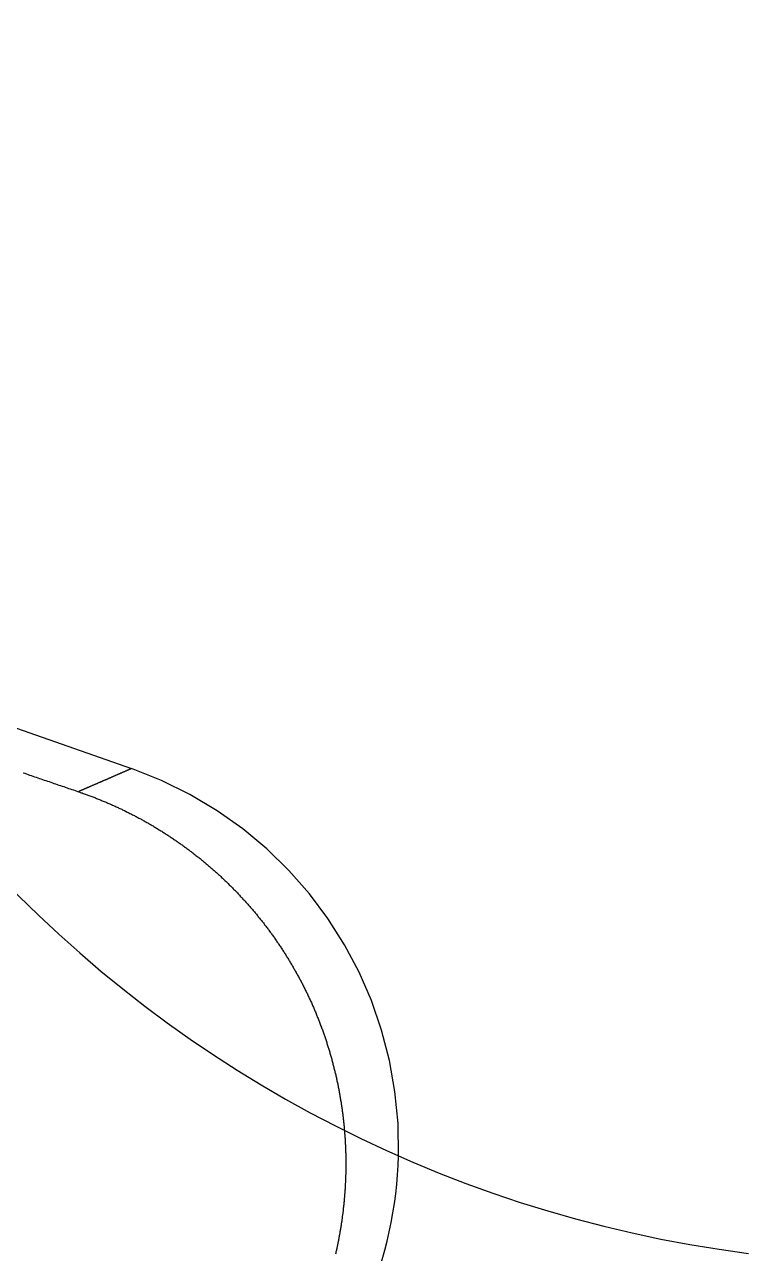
# Model space of a CAD drawing. Extents: x -128 to 60, y -136 to 42.
# Drawn here: x 27.27 to 34.49, y -12.5 to -0.25 of the extents above; entities that cross this region are included whole.
import ezdxf

# ---------------------------------------------------------------- set-up
doc = ezdxf.new("R2010")
doc.units = 0
doc.linetypes.add('DASHED', pattern=[19.05, 12.7, -6.35])
doc.layers.get('0').update_dxf_attribs({"linetype": 'CONTINUOUS'})

msp = doc.modelspace()

# ---------------------------------------------------------------- linework, layer by layer
at = {"color": 3, "linetype": 'DASHED'}
msp.add_line((25.38, -6.632), (28.334, -7.667), dxfattribs=at)
at = {"color": 3}
for points in [[(27.254, -7.709, 0), (27.27, -7.714, 0), (27.287, -7.72, 0), (27.303, -7.726, 0), (27.319, -7.731, 0), (27.335, -7.737, 0), (27.351, -7.742, 0), (27.367, -7.748, 0), (27.384, -7.753, 0), (27.4, -7.759, 0), (27.416, -7.764, 0), (27.432, -7.77, 0), (27.448, -7.775, 0), (27.465, -7.781, 0), (27.481, -7.786, 0), (27.497, -7.792, 0), (27.513, -7.797, 0), (27.529, -7.803, 0), (27.546, -7.808, 0), (27.562, -7.814, 0), (27.578, -7.819, 0), (27.594, -7.825, 0), (27.61, -7.831, 0), (27.627, -7.836, 0), (27.643, -7.842, 0), (27.659, -7.847, 0), (27.675, -7.853, 0), (27.692, -7.858, 0), (27.708, -7.864, 0), (27.724, -7.869, 0), (27.74, -7.875, 0), (27.756, -7.88, 0), (27.773, -7.886, 0), (27.789, -7.891, 0), (27.805, -7.897, 0)], [(28.334, -7.667, 0), (28.33, -7.669, 0), (28.326, -7.671, 0), (28.322, -7.673, 0), (28.317, -7.675, 0), (28.313, -7.676, 0), (28.309, -7.678, 0), (28.305, -7.68, 0), (28.301, -7.682, 0), (28.297, -7.684, 0), (28.293, -7.685, 0), (28.288, -7.687, 0), (28.284, -7.689, 0), (28.28, -7.691, 0), (28.276, -7.693, 0), (28.272, -7.694, 0), (28.268, -7.696, 0), (28.264, -7.698, 0), (28.259, -7.7, 0), (28.255, -7.702, 0), (28.251, -7.704, 0), (28.247, -7.705, 0), (28.243, -7.707, 0), (28.239, -7.709, 0), (28.235, -7.711, 0), (28.23, -7.713, 0), (28.226, -7.714, 0), (28.222, -7.716, 0), (28.218, -7.718, 0), (28.214, -7.72, 0), (28.209, -7.722, 0), (28.205, -7.723, 0), (28.201, -7.725, 0), (28.197, -7.727, 0), (28.193, -7.729, 0), (28.189, -7.731, 0), (28.185, -7.733, 0), (28.18, -7.734, 0), (28.176, -7.736, 0), (28.172, -7.738, 0), (28.168, -7.74, 0), (28.164, -7.742, 0), (28.16, -7.743, 0), (28.155, -7.745, 0), (28.151, -7.747, 0), (28.147, -7.749, 0), (28.143, -7.751, 0), (28.139, -7.752, 0), (28.135, -7.754, 0), (28.131, -7.756, 0), (28.126, -7.758, 0), (28.122, -7.76, 0), (28.118, -7.761, 0), (28.114, -7.763, 0), (28.11, -7.765, 0), (28.105, -7.767, 0), (28.101, -7.769, 0), (28.097, -7.771, 0), (28.093, -7.772, 0), (28.089, -7.774, 0), (28.085, -7.776, 0), (28.081, -7.778, 0), (28.076, -7.78, 0), (28.072, -7.781, 0), (28.068, -7.783, 0), (28.064, -7.785, 0), (28.06, -7.787, 0), (28.056, -7.789, 0), (28.051, -7.79, 0), (28.047, -7.792, 0), (28.043, -7.794, 0), (28.039, -7.796, 0), (28.035, -7.798, 0), (28.03, -7.799, 0), (28.026, -7.801, 0), (28.022, -7.803, 0), (28.018, -7.805, 0), (28.014, -7.807, 0), (28.01, -7.808, 0), (28.006, -7.81, 0), (28.001, -7.812, 0), (27.997, -7.814, 0), (27.993, -7.816, 0), (27.989, -7.818, 0), (27.985, -7.819, 0), (27.98, -7.821, 0), (27.976, -7.823, 0), (27.972, -7.825, 0), (27.968, -7.827, 0), (27.964, -7.828, 0), (27.96, -7.83, 0), (27.955, -7.832, 0), (27.951, -7.834, 0), (27.947, -7.836, 0), (27.943, -7.837, 0), (27.939, -7.839, 0), (27.934, -7.841, 0), (27.93, -7.843, 0), (27.926, -7.845, 0), (27.922, -7.846, 0), (27.918, -7.848, 0), (27.914, -7.85, 0), (27.91, -7.852, 0), (27.905, -7.854, 0), (27.901, -7.855, 0), (27.897, -7.857, 0), (27.893, -7.859, 0), (27.889, -7.861, 0), (27.884, -7.863, 0), (27.88, -7.864, 0), (27.876, -7.866, 0), (27.872, -7.868, 0), (27.868, -7.87, 0), (27.863, -7.872, 0), (27.859, -7.873, 0), (27.855, -7.875, 0), (27.851, -7.877, 0), (27.847, -7.879, 0), (27.843, -7.881, 0), (27.838, -7.882, 0), (27.834, -7.884, 0), (27.83, -7.886, 0), (27.826, -7.888, 0), (27.822, -7.89, 0), (27.817, -7.891, 0), (27.813, -7.893, 0), (27.809, -7.895, 0), (27.805, -7.897, 0)], [(27.805, -7.897, 0), (27.815, -7.9, 0), (27.824, -7.904, 0), (27.834, -7.907, 0), (27.843, -7.91, 0), (27.853, -7.914, 0), (27.863, -7.917, 0), (27.872, -7.921, 0), (27.882, -7.924, 0), (27.892, -7.928, 0), (27.901, -7.931, 0), (27.911, -7.935, 0), (27.92, -7.938, 0), (27.93, -7.942, 0), (27.939, -7.945, 0), (27.949, -7.949, 0), (27.958, -7.953, 0), (27.968, -7.956, 0), (27.977, -7.96, 0), (27.987, -7.964, 0), (27.996, -7.968, 0), (28.006, -7.971, 0), (28.015, -7.975, 0), (28.024, -7.979, 0), (28.034, -7.983, 0), (28.043, -7.987, 0), (28.053, -7.99, 0), (28.062, -7.994, 0), (28.071, -7.998, 0), (28.081, -8.002, 0), (28.09, -8.006, 0), (28.099, -8.01, 0), (28.109, -8.014, 0), (28.118, -8.018, 0), (28.127, -8.022, 0), (28.136, -8.026, 0), (28.146, -8.031, 0), (28.155, -8.035, 0), (28.164, -8.039, 0), (28.173, -8.043, 0), (28.183, -8.047, 0), (28.192, -8.052, 0), (28.201, -8.056, 0), (28.21, -8.06, 0), (28.219, -8.064, 0), (28.228, -8.069, 0), (28.238, -8.073, 0), (28.247, -8.077, 0), (28.256, -8.082, 0), (28.265, -8.086, 0), (28.274, -8.091, 0), (28.283, -8.095, 0), (28.292, -8.1, 0), (28.301, -8.104, 0), (28.31, -8.109, 0), (28.319, -8.113, 0), (28.328, -8.118, 0), (28.337, -8.122, 0), (28.346, -8.127, 0), (28.355, -8.132, 0), (28.364, -8.136, 0), (28.373, -8.141, 0), (28.382, -8.146, 0), (28.391, -8.15, 0), (28.4, -8.155, 0), (28.409, -8.16, 0), (28.418, -8.165, 0), (28.427, -8.169, 0), (28.436, -8.174, 0), (28.444, -8.179, 0), (28.453, -8.184, 0), (28.462, -8.189, 0), (28.471, -8.194, 0), (28.48, -8.199, 0), (28.489, -8.204, 0), (28.497, -8.209, 0), (28.506, -8.214, 0), (28.515, -8.219, 0), (28.524, -8.224, 0), (28.532, -8.229, 0), (28.541, -8.234, 0), (28.55, -8.239, 0), (28.559, -8.244, 0), (28.567, -8.25, 0), (28.576, -8.255, 0), (28.585, -8.26, 0), (28.593, -8.265, 0), (28.602, -8.271, 0), (28.611, -8.276, 0), (28.619, -8.281, 0), (28.628, -8.287, 0), (28.637, -8.292, 0), (28.645, -8.297, 0), (28.654, -8.303, 0), (28.662, -8.308, 0), (28.671, -8.314, 0), (28.679, -8.319, 0), (28.688, -8.325, 0), (28.697, -8.33, 0), (28.705, -8.336, 0), (28.713, -8.341, 0), (28.722, -8.347, 0), (28.73, -8.353, 0), (28.739, -8.358, 0), (28.747, -8.364, 0), (28.756, -8.37, 0), (28.764, -8.376, 0), (28.773, -8.381, 0), (28.781, -8.387, 0), (28.79, -8.393, 0), (28.798, -8.399, 0), (28.806, -8.405, 0), (28.815, -8.41, 0), (28.823, -8.416, 0), (28.831, -8.422, 0), (28.84, -8.428, 0), (28.848, -8.434, 0), (28.856, -8.44, 0), (28.864, -8.446, 0), (28.873, -8.452, 0), (28.881, -8.458, 0), (28.889, -8.464, 0), (28.897, -8.47, 0), (28.906, -8.476, 0), (28.914, -8.482, 0), (28.922, -8.489, 0), (28.93, -8.495, 0), (28.938, -8.501, 0), (28.946, -8.507, 0), (28.954, -8.513, 0), (28.962, -8.52, 0), (28.971, -8.526, 0), (28.979, -8.532, 0), (28.987, -8.539, 0), (28.995, -8.545, 0), (29.003, -8.551, 0), (29.011, -8.558, 0), (29.019, -8.564, 0), (29.027, -8.57, 0), (29.035, -8.577, 0), (29.043, -8.583, 0), (29.05, -8.59, 0), (29.058, -8.596, 0), (29.066, -8.603, 0), (29.074, -8.609, 0), (29.082, -8.616, 0), (29.09, -8.622, 0), (29.097, -8.629, 0), (29.105, -8.636, 0), (29.113, -8.642, 0), (29.121, -8.649, 0), (29.128, -8.656, 0), (29.136, -8.662, 0), (29.144, -8.669, 0), (29.151, -8.676, 0), (29.159, -8.682, 0), (29.167, -8.689, 0), (29.174, -8.696, 0), (29.182, -8.703, 0), (29.189, -8.71, 0), (29.197, -8.716, 0), (29.204, -8.723, 0), (29.212, -8.73, 0), (29.219, -8.737, 0), (29.227, -8.744, 0), (29.234, -8.751, 0), (29.242, -8.758, 0), (29.249, -8.765, 0), (29.256, -8.772, 0), (29.264, -8.779, 0), (29.271, -8.786, 0), (29.279, -8.793, 0), (29.286, -8.8, 0), (29.293, -8.807, 0), (29.3, -8.814, 0), (29.308, -8.821, 0), (29.315, -8.828, 0), (29.322, -8.835, 0), (29.329, -8.842, 0), (29.336, -8.849, 0), (29.344, -8.857, 0), (29.351, -8.864, 0), (29.358, -8.871, 0), (29.365, -8.878, 0), (29.372, -8.886, 0), (29.379, -8.893, 0), (29.386, -8.9, 0), (29.393, -8.907, 0), (29.4, -8.915, 0), (29.407, -8.922, 0), (29.414, -8.929, 0), (29.421, -8.937, 0), (29.428, -8.944, 0), (29.435, -8.952, 0), (29.442, -8.959, 0), (29.448, -8.967, 0), (29.455, -8.974, 0), (29.462, -8.981, 0), (29.469, -8.989, 0), (29.476, -8.997, 0), (29.483, -9.004, 0), (29.489, -9.012, 0), (29.496, -9.019, 0), (29.503, -9.027, 0), (29.509, -9.034, 0), (29.516, -9.042, 0), (29.523, -9.05, 0), (29.529, -9.057, 0), (29.536, -9.065, 0), (29.543, -9.073, 0), (29.549, -9.08, 0), (29.556, -9.088, 0), (29.562, -9.096, 0), (29.569, -9.104, 0), (29.575, -9.112, 0), (29.582, -9.119, 0), (29.588, -9.127, 0), (29.595, -9.135, 0), (29.601, -9.143, 0), (29.607, -9.151, 0), (29.614, -9.159, 0), (29.62, -9.167, 0), (29.626, -9.175, 0), (29.633, -9.182, 0), (29.639, -9.19, 0), (29.645, -9.198, 0), (29.651, -9.206, 0), (29.658, -9.214, 0), (29.664, -9.223, 0), (29.67, -9.231, 0), (29.676, -9.239, 0), (29.683, -9.247, 0), (29.689, -9.255, 0), (29.695, -9.263, 0), (29.701, -9.271, 0), (29.707, -9.279, 0), (29.713, -9.287, 0), (29.719, -9.296, 0), (29.725, -9.304, 0), (29.731, -9.312, 0), (29.737, -9.32, 0), (29.743, -9.329, 0), (29.749, -9.337, 0), (29.755, -9.345, 0), (29.761, -9.354, 0), (29.767, -9.362, 0), (29.773, -9.37, 0), (29.778, -9.379, 0), (29.784, -9.387, 0), (29.79, -9.396, 0), (29.796, -9.404, 0), (29.801, -9.412, 0), (29.807, -9.421, 0), (29.813, -9.429, 0), (29.819, -9.438, 0), (29.824, -9.446, 0), (29.83, -9.455, 0), (29.835, -9.463, 0), (29.841, -9.472, 0), (29.847, -9.481, 0), (29.852, -9.489, 0), (29.858, -9.498, 0), (29.863, -9.506, 0), (29.869, -9.515, 0), (29.874, -9.524, 0), (29.88, -9.532, 0), (29.885, -9.541, 0), (29.89, -9.55, 0), (29.896, -9.558, 0), (29.901, -9.567, 0), (29.906, -9.576, 0), (29.912, -9.584, 0), (29.917, -9.593, 0), (29.922, -9.602, 0), (29.927, -9.611, 0), (29.933, -9.62, 0), (29.938, -9.628, 0), (29.943, -9.637, 0), (29.948, -9.646, 0), (29.953, -9.655, 0), (29.958, -9.664, 0), (29.963, -9.673, 0), (29.968, -9.681, 0), (29.973, -9.69, 0), (29.978, -9.699, 0), (29.983, -9.708, 0), (29.988, -9.717, 0), (29.993, -9.726, 0), (29.998, -9.735, 0), (30.003, -9.744, 0), (30.008, -9.753, 0), (30.013, -9.762, 0), (30.017, -9.771, 0), (30.022, -9.78, 0), (30.027, -9.789, 0), (30.032, -9.798, 0), (30.037, -9.807, 0), (30.041, -9.816, 0), (30.046, -9.825, 0), (30.05, -9.834, 0), (30.055, -9.843, 0), (30.06, -9.852, 0), (30.064, -9.861, 0), (30.069, -9.871, 0), (30.073, -9.88, 0), (30.078, -9.889, 0), (30.082, -9.898, 0), (30.087, -9.907, 0), (30.091, -9.916, 0), (30.095, -9.925, 0), (30.1, -9.935, 0), (30.104, -9.944, 0), (30.108, -9.953, 0), (30.113, -9.962, 0), (30.117, -9.971, 0), (30.121, -9.981, 0), (30.125, -9.99, 0), (30.13, -9.999, 0), (30.134, -10.008, 0), (30.138, -10.018, 0), (30.142, -10.027, 0), (30.146, -10.036, 0), (30.15, -10.046, 0), (30.154, -10.055, 0), (30.158, -10.064, 0), (30.162, -10.073, 0), (30.166, -10.083, 0), (30.17, -10.092, 0), (30.174, -10.101, 0), (30.178, -10.111, 0), (30.182, -10.12, 0), (30.186, -10.13, 0), (30.189, -10.139, 0), (30.193, -10.149, 0), (30.197, -10.158, 0), (30.201, -10.167, 0), (30.204, -10.177, 0), (30.208, -10.186, 0), (30.212, -10.196, 0), (30.215, -10.205, 0), (30.219, -10.215, 0), (30.223, -10.224, 0), (30.226, -10.234, 0), (30.23, -10.243, 0), (30.233, -10.253, 0), (30.237, -10.262, 0), (30.24, -10.272, 0), (30.244, -10.281, 0), (30.247, -10.291, 0), (30.25, -10.301, 0), (30.254, -10.31, 0), (30.257, -10.32, 0), (30.261, -10.329, 0), (30.264, -10.339, 0), (30.267, -10.349, 0), (30.27, -10.358, 0), (30.274, -10.368, 0), (30.277, -10.378, 0), (30.28, -10.387, 0), (30.283, -10.397, 0), (30.286, -10.407, 0), (30.289, -10.416, 0), (30.292, -10.426, 0), (30.296, -10.436, 0), (30.299, -10.446, 0), (30.302, -10.455, 0), (30.305, -10.465, 0), (30.308, -10.475, 0), (30.31, -10.485, 0), (30.313, -10.495, 0), (30.316, -10.504, 0), (30.319, -10.514, 0), (30.322, -10.524, 0), (30.325, -10.534, 0), (30.328, -10.543, 0), (30.33, -10.553, 0), (30.333, -10.563, 0), (30.336, -10.573, 0), (30.338, -10.583, 0), (30.341, -10.593, 0), (30.344, -10.602, 0), (30.346, -10.612, 0), (30.349, -10.622, 0), (30.351, -10.632, 0), (30.354, -10.642, 0), (30.356, -10.652, 0), (30.359, -10.662, 0), (30.361, -10.672, 0), (30.364, -10.682, 0), (30.366, -10.692, 0), (30.368, -10.701, 0), (30.371, -10.711, 0), (30.373, -10.721, 0), (30.375, -10.731, 0), (30.378, -10.741, 0), (30.38, -10.751, 0), (30.382, -10.761, 0), (30.384, -10.771, 0), (30.386, -10.781, 0), (30.389, -10.791, 0), (30.391, -10.801, 0), (30.393, -10.811, 0), (30.395, -10.821, 0), (30.397, -10.831, 0), (30.399, -10.841, 0), (30.401, -10.851, 0), (30.403, -10.861, 0), (30.405, -10.871, 0), (30.407, -10.881, 0), (30.408, -10.891, 0), (30.41, -10.901, 0), (30.412, -10.911, 0), (30.414, -10.921, 0), (30.416, -10.931, 0), (30.417, -10.941, 0), (30.419, -10.951, 0), (30.421, -10.961, 0), (30.422, -10.971, 0), (30.424, -10.981, 0), (30.426, -10.991, 0), (30.427, -11.001, 0), (30.429, -11.011, 0), (30.43, -11.021, 0), (30.432, -11.031, 0), (30.433, -11.041, 0), (30.435, -11.051, 0), (30.436, -11.062, 0), (30.438, -11.072, 0), (30.439, -11.082, 0), (30.44, -11.092, 0), (30.442, -11.102, 0), (30.443, -11.112, 0), (30.444, -11.122, 0), (30.445, -11.132, 0), (30.447, -11.142, 0), (30.448, -11.152, 0), (30.449, -11.162, 0), (30.45, -11.172, 0), (30.451, -11.182, 0), (30.452, -11.192, 0), (30.453, -11.202, 0), (30.454, -11.212, 0), (30.455, -11.222, 0), (30.456, -11.232, 0), (30.457, -11.242, 0), (30.458, -11.252, 0), (30.459, -11.263, 0), (30.46, -11.273, 0)]]:
    msp.add_polyline3d(points, dxfattribs=at)
at = {"color": 7}
msp.add_polyline3d([(30.46, -11.273, 0), (30.461, -11.281, 0), (30.461, -11.289, 0), (30.462, -11.297, 0), (30.462, -11.305, 0), (30.463, -11.313, 0), (30.464, -11.321, 0), (30.464, -11.33, 0), (30.465, -11.338, 0), (30.465, -11.346, 0), (30.466, -11.354, 0), (30.466, -11.362, 0), (30.467, -11.37, 0), (30.467, -11.378, 0), (30.468, -11.386, 0), (30.468, -11.395, 0), (30.469, -11.403, 0), (30.469, -11.411, 0), (30.47, -11.419, 0), (30.47, -11.427, 0), (30.47, -11.435, 0), (30.471, -11.444, 0), (30.471, -11.452, 0), (30.471, -11.46, 0), (30.472, -11.468, 0), (30.472, -11.476, 0), (30.472, -11.484, 0), (30.472, -11.492, 0), (30.473, -11.501, 0), (30.473, -11.509, 0), (30.473, -11.517, 0), (30.473, -11.525, 0), (30.473, -11.533, 0), (30.474, -11.541, 0), (30.474, -11.55, 0), (30.474, -11.558, 0), (30.474, -11.566, 0), (30.474, -11.574, 0), (30.474, -11.582, 0), (30.474, -11.59, 0), (30.474, -11.598, 0), (30.474, -11.607, 0), (30.474, -11.615, 0), (30.474, -11.623, 0), (30.474, -11.631, 0), (30.474, -11.639, 0), (30.474, -11.648, 0), (30.474, -11.656, 0), (30.474, -11.664, 0), (30.474, -11.672, 0), (30.473, -11.68, 0), (30.473, -11.688, 0), (30.473, -11.697, 0), (30.473, -11.705, 0), (30.473, -11.713, 0), (30.472, -11.721, 0), (30.472, -11.729, 0), (30.472, -11.738, 0), (30.472, -11.746, 0), (30.471, -11.754, 0), (30.471, -11.762, 0), (30.471, -11.77, 0), (30.47, -11.778, 0), (30.47, -11.787, 0), (30.47, -11.795, 0), (30.469, -11.803, 0), (30.469, -11.811, 0), (30.468, -11.819, 0), (30.468, -11.828, 0), (30.467, -11.836, 0), (30.467, -11.844, 0), (30.466, -11.852, 0), (30.466, -11.86, 0), (30.465, -11.868, 0), (30.465, -11.877, 0), (30.464, -11.885, 0), (30.464, -11.893, 0), (30.463, -11.901, 0), (30.462, -11.909, 0), (30.462, -11.918, 0), (30.461, -11.926, 0), (30.46, -11.934, 0), (30.46, -11.942, 0), (30.459, -11.95, 0), (30.458, -11.959, 0), (30.458, -11.967, 0), (30.457, -11.975, 0), (30.456, -11.983, 0), (30.455, -11.991, 0), (30.454, -11.999, 0), (30.454, -12.008, 0), (30.453, -12.016, 0), (30.452, -12.024, 0), (30.451, -12.032, 0), (30.45, -12.04, 0), (30.449, -12.048, 0), (30.448, -12.056, 0), (30.448, -12.065, 0), (30.447, -12.073, 0), (30.446, -12.081, 0), (30.445, -12.089, 0), (30.444, -12.097, 0), (30.443, -12.105, 0), (30.442, -12.113, 0), (30.441, -12.122, 0), (30.439, -12.13, 0), (30.438, -12.138, 0), (30.437, -12.146, 0), (30.436, -12.154, 0), (30.435, -12.162, 0), (30.434, -12.17, 0), (30.433, -12.178, 0), (30.431, -12.187, 0), (30.43, -12.195, 0), (30.429, -12.203, 0), (30.428, -12.211, 0), (30.427, -12.219, 0), (30.425, -12.227, 0), (30.424, -12.235, 0), (30.423, -12.243, 0), (30.421, -12.251, 0), (30.42, -12.259, 0), (30.419, -12.267, 0), (30.417, -12.275, 0), (30.416, -12.284, 0), (30.415, -12.292, 0), (30.413, -12.3, 0), (30.412, -12.308, 0), (30.41, -12.316, 0), (30.409, -12.324, 0), (30.407, -12.332, 0), (30.406, -12.34, 0), (30.404, -12.348, 0), (30.403, -12.356, 0), (30.401, -12.364, 0), (30.4, -12.372, 0), (30.398, -12.38, 0), (30.397, -12.388, 0), (30.395, -12.396, 0), (30.393, -12.404, 0), (30.392, -12.412, 0), (30.39, -12.42, 0), (30.389, -12.428, 0), (30.387, -12.436, 0), (30.385, -12.444, 0), (30.383, -12.452, 0), (30.382, -12.46, 0), (30.38, -12.468, 0), (30.378, -12.476, 0), (30.376, -12.484, 0), (30.375, -12.492, 0), (30.373, -12.499, 0), (30.371, -12.507, 0)], dxfattribs=at)
at = {"color": 7, "linetype": 'CONTINUOUS'}
for centre, radius, start, end in [((36.094, 0), 12.602, 97.3044, 262.6956), ((27.018, -11.426), 3.983, 336.577, 358.5577)]:
    msp.add_arc(centre, radius, start, end, dxfattribs=at)
at = {"color": 3, "linetype": 'DASHED'}
msp.add_arc((27.018, -11.426), 3.983, 358.5577, 70.7087, dxfattribs=at)

doc.saveas('drawing.dxf')
